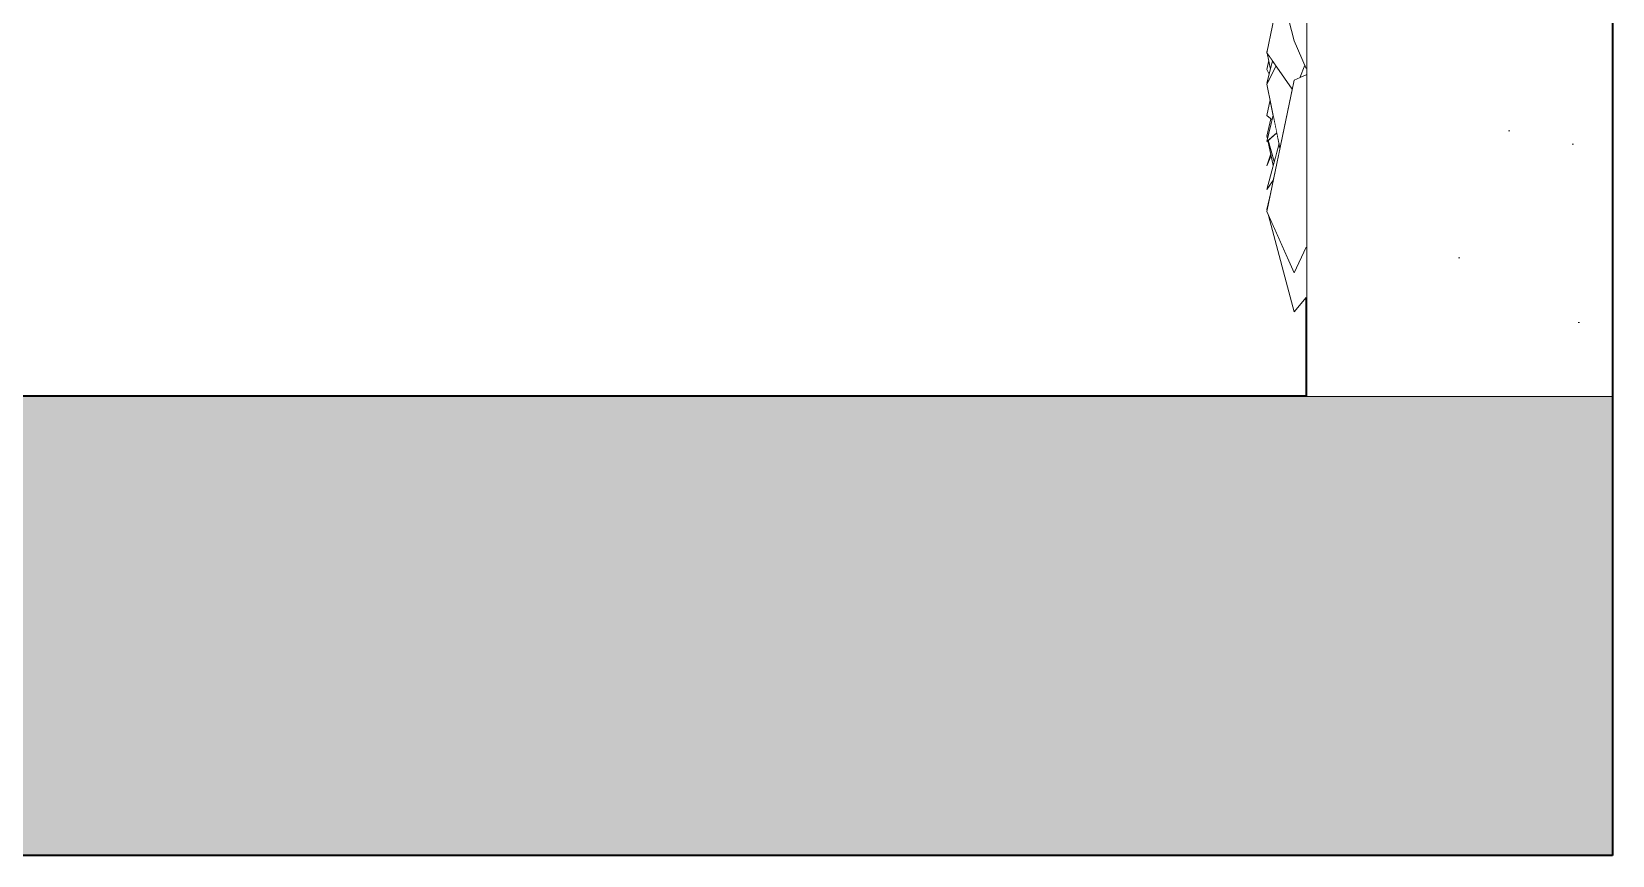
# Model space of a CAD drawing. Header units: millimetres. Extents: x -9413 to 8527, y -300 to 11224.
# Drawn here: x 7495 to 8527, y -300 to 238 of the extents above; entities that cross this region are included whole.
import ezdxf

# ---------------------------------------------------------------- set-up
doc = ezdxf.new("R2010")
doc.units = ezdxf.units.MM
doc.header["$MEASUREMENT"] = 0
doc.linetypes.add('Wipeout_Contour', pattern=[1000, 0, -1000])
doc.layers.add('Interior - Furniture', color=7, linetype='Continuous')
doc.layers.add('Structural - Bearing', color=7, linetype='Continuous')
for name, color, linetype, lineweight, true_color in [('Interior - Furniture _Pen_No__4', 7, 'Continuous', 20, 0x029e21), ('Structural - Bearing_Pen_No__178', 7, 'Continuous', 15, 0xbda888), ('Structural - Bearing_Pen_No__180', 7, 'Continuous', 15, 0xd6cda7), ('Structural - Bearing_Pen_No__29', 7, 'Continuous', 35, 0x3dad99)]:
    doc.layers.add(name, color=color, linetype=linetype, lineweight=lineweight, true_color=true_color)
doc.layers.add('Structural - Bearing_Pen_No__27', color=7, linetype='Continuous', lineweight=35)

# ---------------------------------------------------------------- blocks, each defined once
blk = doc.blocks.new('Section Elem_1_6')
at = {"layer": 'Structural - Bearing_Pen_No__180', "linetype": 'Continuous', "lineweight": 0, "true_color": 0x353329}
blk.add_hatch(color=250, dxfattribs=at).paths.add_polyline_path([(8527.1, 0), (-8108.3, 0), (-8108.3, -300), (8527.1, -300)])
at = {"layer": 'Structural - Bearing_Pen_No__29', "linetype": 'Continuous'}
for p, q in [((8327.1, 0), (5561.4, 0)), ((8527.1, 0), (8327.1, 0)), ((8527.1, 0), (8527.1, -300)), ((8527.1, -300), (-8108.3, -300))]:
    blk.add_line(p, q, dxfattribs=at)
blk = doc.blocks.new('Section Elem_25_6')
at = {"color": 254, "linetype": 'Wipeout_Contour', "lineweight": 0, "ltscale": 33826.662935}
blk.add_wipeout([(8527.1, 0), (8527.1, 1000), (8327.1, 1000), (8327.1, 0)], dxfattribs=at).dxf.layer = 'Structural - Bearing'
at = {"layer": 'Structural - Bearing_Pen_No__178', "linetype": 'Continuous'}
h = blk.add_hatch(dxfattribs=at)
h.set_pattern_fill('Cut_Stone_0006', color=256, style=0, pattern_type=2)
h.set_pattern_definition([(45, (0, 350), (-111.3693, 111.3693), [0, -105, 0, -157.5]), (110, (350, 350), (148.0016, 53.8682), [0, -77, 0, -133])])
h.paths.add_polyline_path([(8527.1, 0), (8527.1, 1000), (8327.1, 1000), (8327.1, 0)])
at = {"layer": 'Structural - Bearing_Pen_No__27', "linetype": 'Continuous'}
for p, q in [((8327.1, 1000), (8327.1, 0)), ((8527.1, 1000), (8327.1, 1000)), ((8527.1, 1000), (8527.1, 0))]:
    blk.add_line(p, q, dxfattribs=at)
blk = doc.blocks.new('Section Elem_43_6')
at = {"color": 254, "linetype": 'Wipeout_Contour', "lineweight": 0, "ltscale": 58237.243006}
blk.add_wipeout([(8301.4, 224.2), (8318, 200.5), (8319.2, 206.2), (8322.9, 207.9), (8326.2, 216), (8319.2, 231.9), (8310.3, 267.1)], dxfattribs=at).dxf.layer = 'Interior - Furniture'
at = {"color": 254, "linetype": 'Wipeout_Contour', "lineweight": 0, "ltscale": 33223.339495}
blk.add_wipeout([(8303.6, 193.4), (8301.4, 183.3), (8304.8, 180.3), (8305.6, 183.5)], dxfattribs=at).dxf.layer = 'Interior - Furniture'
at = {"color": 254, "linetype": 'Wipeout_Contour', "lineweight": 0, "ltscale": 24910.053832}
blk.add_wipeout([(8301.6, 170.4), (8301.4, 170), (8301.5, 169.9)], dxfattribs=at).dxf.layer = 'Interior - Furniture'
at = {"color": 254, "linetype": 'Wipeout_Contour', "lineweight": 0, "ltscale": 33221.748111}
blk.add_wipeout([(8302.7, 219.2), (8301.4, 213.3), (8302.9, 210.1), (8303.8, 213.5)], dxfattribs=at).dxf.layer = 'Interior - Furniture'
at = {"color": 254, "linetype": 'Wipeout_Contour', "lineweight": 0, "ltscale": 24910.188646}
blk.add_wipeout([(8301.6, 169.2), (8301.9, 168), (8301.9, 168.2)], dxfattribs=at).dxf.layer = 'Interior - Furniture'
at = {"color": 254, "linetype": 'Wipeout_Contour', "lineweight": 0, "ltscale": 33222.541119}
blk.add_wipeout([(8302.1, 166.8), (8305.6, 150.5), (8306.3, 153.2), (8302.3, 167)], dxfattribs=at).dxf.layer = 'Interior - Furniture'
at = {"color": 254, "linetype": 'Wipeout_Contour', "lineweight": 0, "ltscale": 33246.286146}
blk.add_wipeout([(8307.4, 215.7), (8301.4, 203.7), (8310, 161.9), (8318, 200.5)], dxfattribs=at).dxf.layer = 'Interior - Furniture'
at = {"color": 254, "linetype": 'Wipeout_Contour', "lineweight": 0, "ltscale": 33313.307658}
blk.add_wipeout([(8322.9, 207.9), (8327.1, 209.8), (8327.1, 214), (8326.2, 216)], dxfattribs=at).dxf.layer = 'Interior - Furniture'
at = {"color": 254, "linetype": 'Wipeout_Contour', "lineweight": 0, "ltscale": 33231.710106}
blk.add_wipeout([(8309.4, 165), (8301.4, 134.8), (8305.7, 141.1), (8310, 161.9)], dxfattribs=at).dxf.layer = 'Interior - Furniture'
at = {"color": 254, "linetype": 'Wipeout_Contour', "lineweight": 0, "ltscale": 41613.347733}
blk.add_wipeout([(8319.2, 281.1), (8301.4, 302.2), (8319.2, 231.9), (8327.1, 214), (8327.1, 258.1)], dxfattribs=at).dxf.layer = 'Interior - Furniture'
at = {"color": 254, "linetype": 'Wipeout_Contour', "lineweight": 0, "ltscale": 24920.379561}
blk.add_wipeout([(8301.4, 166.3), (8308, 171.8), (8305.6, 183.5)], dxfattribs=at).dxf.layer = 'Interior - Furniture'
at = {"color": 254, "linetype": 'Wipeout_Contour', "lineweight": 0, "ltscale": 24913.578068}
blk.add_wipeout([(8301.4, 150.3), (8304.2, 157), (8304, 158.1)], dxfattribs=at).dxf.layer = 'Interior - Furniture'
at = {"color": 254, "linetype": 'Wipeout_Contour', "lineweight": 0, "ltscale": 24910.383622}
blk.add_wipeout([(8301.4, 121.9), (8301.6, 121.2), (8304, 132.9)], dxfattribs=at).dxf.layer = 'Interior - Furniture'
at = {"layer": 'Interior - Furniture _Pen_No__4', "linetype": 'Continuous'}
blk.add_line((8301.4, 302.2), (8319.2, 231.9), dxfattribs=at)
at = {"color": 254, "linetype": 'Wipeout_Contour', "lineweight": 0, "ltscale": 33227.628045}
blk.add_wipeout([(8301.4, 204.4), (8302.7, 206.1), (8307.4, 215.7), (8305.2, 218.8)], dxfattribs=at).dxf.layer = 'Interior - Furniture'
at = {"color": 254, "linetype": 'Wipeout_Contour', "lineweight": 0, "ltscale": 33232.119488}
blk.add_wipeout([(8308, 171.8), (8302.3, 167), (8306.3, 153.2), (8309.4, 165)], dxfattribs=at).dxf.layer = 'Interior - Furniture'
at = {"color": 254, "linetype": 'Wipeout_Contour', "lineweight": 0, "ltscale": 41596.389617}
blk.add_wipeout([(8319.2, 80.4), (8302.5, 118), (8319.2, 55), (8327.1, 64.3), (8327.1, 97.3)], dxfattribs=at).dxf.layer = 'Interior - Furniture'
at = {"layer": 'Interior - Furniture _Pen_No__4', "linetype": 'Continuous'}
blk.add_line((8319.2, 55), (8327.1, 64.3), dxfattribs=at)
at = {"color": 254, "linetype": 'Wipeout_Contour', "lineweight": 0, "ltscale": 33219.622519}
blk.add_wipeout([(8304, 181), (8301.4, 169.8), (8301.9, 168.2), (8304.8, 180.3)], dxfattribs=at).dxf.layer = 'Interior - Furniture'
at = {"color": 254, "linetype": 'Wipeout_Contour', "lineweight": 0, "ltscale": 41600.149433}
blk.add_wipeout([(8301.4, 120.4), (8319.2, 80.4), (8327.1, 97.3), (8327.1, 209.8), (8319.2, 206.2)], dxfattribs=at).dxf.layer = 'Interior - Furniture'
at = {"layer": 'Interior - Furniture _Pen_No__4', "linetype": 'Continuous'}
for p, q in [((8319.2, 231.9), (8327.1, 214)), ((8327.1, 209.8), (8319.2, 206.2)), ((8322.9, 207.9), (8326.2, 216)), ((8319.2, 206.2), (8301.4, 120.4)), ((8301.4, 204.4), (8302.7, 206.1)), ((8301.4, 203.7), (8310, 161.9)), ((8303.6, 193.4), (8301.4, 183.3)), ((8305.6, 183.5), (8301.4, 166.3)), ((8301.4, 183.3), (8304.8, 180.3)), ((8304, 181), (8301.4, 169.8)), ((8301.4, 166.3), (8308, 171.8)), ((8301.6, 170.4), (8301.4, 170)), ((8301.4, 170), (8301.5, 169.9)), ((8301.4, 169.8), (8301.9, 168.2)), ((8301.6, 169.2), (8301.9, 168)), ((8302.1, 166.8), (8305.6, 150.5)), ((8302.3, 167), (8306.3, 153.2)), ((8309.4, 165), (8301.4, 134.8)), ((8304, 158.1), (8301.4, 150.3)), ((8301.4, 150.3), (8304.2, 157)), ((8301.4, 134.8), (8305.7, 141.1)), ((8304, 132.9), (8301.4, 121.9)), ((8301.4, 121.9), (8301.6, 121.2)), ((8301.4, 120.4), (8319.2, 80.4)), ((8302.5, 118), (8319.2, 55)), ((8319.2, 80.4), (8327.1, 97.3))]:
    blk.add_line(p, q, dxfattribs=at)
at = {"color": 254, "linetype": 'Wipeout_Contour', "lineweight": 0, "ltscale": 24919.259577}
blk.add_wipeout([(8301.7, 223.9), (8303.8, 213.5), (8305.2, 218.8)], dxfattribs=at).dxf.layer = 'Interior - Furniture'
at = {"layer": 'Interior - Furniture _Pen_No__4', "linetype": 'Continuous'}
for p, q in [((8302.7, 219.2), (8301.4, 213.3)), ((8305.2, 218.8), (8301.4, 204.4)), ((8307.4, 215.7), (8301.4, 203.7)), ((8301.4, 213.3), (8302.9, 210.1))]:
    blk.add_line(p, q, dxfattribs=at)
at = {"color": 254, "linetype": 'Wipeout_Contour', "lineweight": 0, "ltscale": 24914.0141}
blk.add_wipeout([(8301.4, 225), (8301.5, 224.6), (8301.7, 225.5)], dxfattribs=at).dxf.layer = 'Interior - Furniture'
at = {"layer": 'Interior - Furniture _Pen_No__4', "linetype": 'Continuous'}
for p, q in [((8310.3, 267.1), (8301.4, 224.2)), ((8301.7, 225.5), (8301.4, 225)), ((8301.4, 225), (8301.5, 224.6)), ((8301.4, 224.2), (8318, 200.5)), ((8301.7, 223.9), (8303.8, 213.5))]:
    blk.add_line(p, q, dxfattribs=at)

msp = doc.modelspace()

# ---------------------------------------------------------------- block references
at = {"layer": 'Structural - Bearing'}
msp.add_blockref('Section Elem_1_6', (0, 0), dxfattribs=at)

# ---------------------------------------------------------------- next in the draw order: block references
msp.add_blockref('Section Elem_25_6', (0, 0), dxfattribs=at)

# ---------------------------------------------------------------- next in the draw order: block references
at = {"layer": 'Interior - Furniture'}
msp.add_blockref('Section Elem_43_6', (0, 0), dxfattribs=at)

doc.saveas('drawing.dxf')
